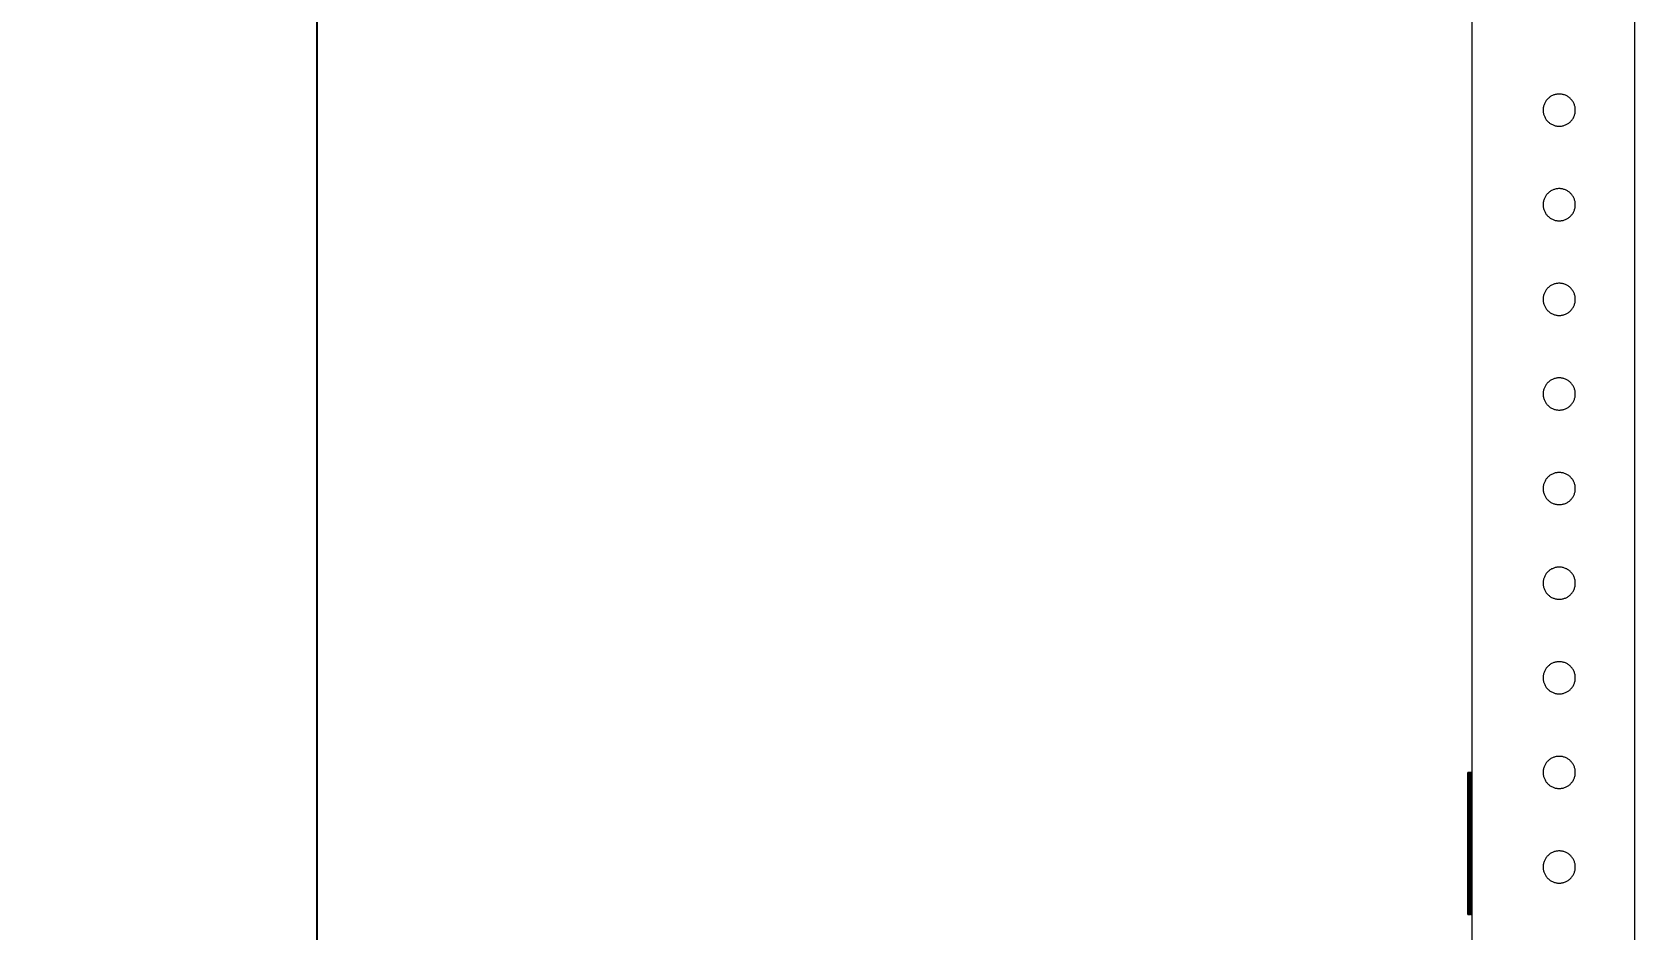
# Model space of a CAD drawing. Header units: millimetres. Extents: x -999 to 4635, y -962 to 3668.
# Drawn here: x -998.6 to -659.9, y 1111.7 to 1301.5 of the extents above; entities that cross this region are included whole.
import ezdxf

# ---------------------------------------------------------------- set-up
doc = ezdxf.new("R2010")
doc.units = ezdxf.units.MM
doc.layers.add('GORUNEN', color=7, linetype='Continuous', lineweight=9)
doc.layers.add('OLCU', color=4, linetype='Continuous', lineweight=9)
doc.styles.add('PI3D', font='arial.ttf')
doc.dimstyles.new('PF_MM', dxfattribs={"dimtxt": 40, "dimasz": 32, "dimexe": 24, "dimexo": 20, "dimgap": 14, "dimtad": 1, "dimdec": 1, "dimtxsty": 'PI3D', "dimcen": 2.5, "dimclrd": 4, "dimclre": 4, "dimclrt": 3, "dimazin": 3, "dimtfac": 1, "dimtmove": 0, "dimatfit": 3})

msp = doc.modelspace()

# ---------------------------------------------------------------- linework, layer by layer
at = {"layer": 'GORUNEN'}
for points in [[(-694.36, 2515), (-694.36, 330)], [(-659.86, 35), (-659.86, 2515)], [(-675.86, 1288.4), (-676.02, 1288.4), (-676.19, 1288.38), (-676.35, 1288.36), (-676.52, 1288.33), (-676.68, 1288.3), (-676.84, 1288.25), (-677, 1288.2), (-677.16, 1288.14), (-677.31, 1288.07), (-677.46, 1288), (-677.6, 1287.92), (-677.75, 1287.83), (-677.88, 1287.73), (-678.01, 1287.63), (-678.14, 1287.52), (-678.26, 1287.4), (-678.38, 1287.28), (-678.48, 1287.16), (-678.59, 1287.03), (-678.68, 1286.89), (-678.77, 1286.75), (-678.85, 1286.6), (-678.93, 1286.45), (-679, 1286.3), (-679.06, 1286.15), (-679.11, 1285.99), (-679.15, 1285.83), (-679.19, 1285.66), (-679.22, 1285.5), (-679.24, 1285.33), (-679.25, 1285.17), (-679.26, 1285)], [(-672.46, 1285), (-672.46, 1285.17), (-672.47, 1285.33), (-672.49, 1285.5), (-672.52, 1285.66), (-672.56, 1285.83), (-672.6, 1285.99), (-672.65, 1286.15), (-672.71, 1286.3), (-672.78, 1286.45), (-672.86, 1286.6), (-672.94, 1286.75), (-673.03, 1286.89), (-673.13, 1287.03), (-673.23, 1287.16), (-673.34, 1287.28), (-673.45, 1287.4), (-673.57, 1287.52), (-673.7, 1287.63), (-673.83, 1287.73), (-673.97, 1287.83), (-674.11, 1287.92), (-674.25, 1288), (-674.4, 1288.07), (-674.55, 1288.14), (-674.71, 1288.2), (-674.87, 1288.25), (-675.03, 1288.3), (-675.19, 1288.33), (-675.36, 1288.36), (-675.52, 1288.38), (-675.69, 1288.4), (-675.86, 1288.4)], [(-679.26, 1285), (-679.25, 1284.83), (-679.24, 1284.67), (-679.22, 1284.5), (-679.19, 1284.34), (-679.15, 1284.17), (-679.11, 1284.01), (-679.06, 1283.85), (-679, 1283.7), (-678.93, 1283.55), (-678.85, 1283.4), (-678.77, 1283.25), (-678.68, 1283.11), (-678.59, 1282.97), (-678.48, 1282.84), (-678.38, 1282.72), (-678.26, 1282.6), (-678.14, 1282.48), (-678.01, 1282.37), (-677.88, 1282.27), (-677.75, 1282.17), (-677.6, 1282.08), (-677.46, 1282), (-677.31, 1281.93), (-677.16, 1281.86), (-677, 1281.8), (-676.84, 1281.75), (-676.68, 1281.7), (-676.52, 1281.67), (-676.35, 1281.64), (-676.19, 1281.62), (-676.02, 1281.6), (-675.86, 1281.6)], [(-675.86, 1281.6), (-675.69, 1281.6), (-675.52, 1281.62), (-675.36, 1281.64), (-675.19, 1281.67), (-675.03, 1281.7), (-674.87, 1281.75), (-674.71, 1281.8), (-674.55, 1281.86), (-674.4, 1281.93), (-674.25, 1282), (-674.11, 1282.08), (-673.97, 1282.17), (-673.83, 1282.27), (-673.7, 1282.37), (-673.57, 1282.48), (-673.45, 1282.6), (-673.34, 1282.72), (-673.23, 1282.84), (-673.13, 1282.97), (-673.03, 1283.11), (-672.94, 1283.25), (-672.86, 1283.4), (-672.78, 1283.55), (-672.71, 1283.7), (-672.65, 1283.85), (-672.6, 1284.01), (-672.56, 1284.17), (-672.52, 1284.34), (-672.49, 1284.5), (-672.47, 1284.67), (-672.46, 1284.83), (-672.46, 1285)], [(-675.86, 1268.4), (-676.02, 1268.4), (-676.19, 1268.38), (-676.35, 1268.36), (-676.52, 1268.33), (-676.68, 1268.3), (-676.84, 1268.25), (-677, 1268.2), (-677.16, 1268.14), (-677.31, 1268.07), (-677.46, 1268), (-677.6, 1267.92), (-677.75, 1267.83), (-677.88, 1267.73), (-678.01, 1267.63), (-678.14, 1267.52), (-678.26, 1267.4), (-678.38, 1267.28), (-678.48, 1267.16), (-678.59, 1267.03), (-678.68, 1266.89), (-678.77, 1266.75), (-678.85, 1266.6), (-678.93, 1266.45), (-679, 1266.3), (-679.06, 1266.15), (-679.11, 1265.99), (-679.15, 1265.83), (-679.19, 1265.66), (-679.22, 1265.5), (-679.24, 1265.33), (-679.25, 1265.17), (-679.26, 1265)], [(-672.46, 1265), (-672.46, 1265.17), (-672.47, 1265.33), (-672.49, 1265.5), (-672.52, 1265.66), (-672.56, 1265.83), (-672.6, 1265.99), (-672.65, 1266.15), (-672.71, 1266.3), (-672.78, 1266.45), (-672.86, 1266.6), (-672.94, 1266.75), (-673.03, 1266.89), (-673.13, 1267.03), (-673.23, 1267.16), (-673.34, 1267.28), (-673.45, 1267.4), (-673.57, 1267.52), (-673.7, 1267.63), (-673.83, 1267.73), (-673.97, 1267.83), (-674.11, 1267.92), (-674.25, 1268), (-674.4, 1268.07), (-674.55, 1268.14), (-674.71, 1268.2), (-674.87, 1268.25), (-675.03, 1268.3), (-675.19, 1268.33), (-675.36, 1268.36), (-675.52, 1268.38), (-675.69, 1268.4), (-675.86, 1268.4)], [(-679.26, 1265), (-679.25, 1264.83), (-679.24, 1264.67), (-679.22, 1264.5), (-679.19, 1264.34), (-679.15, 1264.17), (-679.11, 1264.01), (-679.06, 1263.85), (-679, 1263.7), (-678.93, 1263.55), (-678.85, 1263.4), (-678.77, 1263.25), (-678.68, 1263.11), (-678.59, 1262.97), (-678.48, 1262.84), (-678.38, 1262.72), (-678.26, 1262.6), (-678.14, 1262.48), (-678.01, 1262.37), (-677.88, 1262.27), (-677.75, 1262.17), (-677.6, 1262.08), (-677.46, 1262), (-677.31, 1261.93), (-677.16, 1261.86), (-677, 1261.8), (-676.84, 1261.75), (-676.68, 1261.7), (-676.52, 1261.67), (-676.35, 1261.64), (-676.19, 1261.62), (-676.02, 1261.6), (-675.86, 1261.6)], [(-675.86, 1261.6), (-675.69, 1261.6), (-675.52, 1261.62), (-675.36, 1261.64), (-675.19, 1261.67), (-675.03, 1261.7), (-674.87, 1261.75), (-674.71, 1261.8), (-674.55, 1261.86), (-674.4, 1261.93), (-674.25, 1262), (-674.11, 1262.08), (-673.97, 1262.17), (-673.83, 1262.27), (-673.7, 1262.37), (-673.57, 1262.48), (-673.45, 1262.6), (-673.34, 1262.72), (-673.23, 1262.84), (-673.13, 1262.97), (-673.03, 1263.11), (-672.94, 1263.25), (-672.86, 1263.4), (-672.78, 1263.55), (-672.71, 1263.7), (-672.65, 1263.85), (-672.6, 1264.01), (-672.56, 1264.17), (-672.52, 1264.34), (-672.49, 1264.5), (-672.47, 1264.67), (-672.46, 1264.83), (-672.46, 1265)], [(-675.86, 1248.4), (-676.02, 1248.4), (-676.19, 1248.38), (-676.35, 1248.36), (-676.52, 1248.33), (-676.68, 1248.3), (-676.84, 1248.25), (-677, 1248.2), (-677.16, 1248.14), (-677.31, 1248.07), (-677.46, 1248), (-677.6, 1247.92), (-677.75, 1247.83), (-677.88, 1247.73), (-678.01, 1247.63), (-678.14, 1247.52), (-678.26, 1247.4), (-678.38, 1247.28), (-678.48, 1247.16), (-678.59, 1247.03), (-678.68, 1246.89), (-678.77, 1246.75), (-678.85, 1246.6), (-678.93, 1246.45), (-679, 1246.3), (-679.06, 1246.15), (-679.11, 1245.99), (-679.15, 1245.83), (-679.19, 1245.66), (-679.22, 1245.5), (-679.24, 1245.33), (-679.25, 1245.17), (-679.26, 1245)], [(-672.46, 1245), (-672.46, 1245.17), (-672.47, 1245.33), (-672.49, 1245.5), (-672.52, 1245.66), (-672.56, 1245.83), (-672.6, 1245.99), (-672.65, 1246.15), (-672.71, 1246.3), (-672.78, 1246.45), (-672.86, 1246.6), (-672.94, 1246.75), (-673.03, 1246.89), (-673.13, 1247.03), (-673.23, 1247.16), (-673.34, 1247.28), (-673.45, 1247.4), (-673.57, 1247.52), (-673.7, 1247.63), (-673.83, 1247.73), (-673.97, 1247.83), (-674.11, 1247.92), (-674.25, 1248), (-674.4, 1248.07), (-674.55, 1248.14), (-674.71, 1248.2), (-674.87, 1248.25), (-675.03, 1248.3), (-675.19, 1248.33), (-675.36, 1248.36), (-675.52, 1248.38), (-675.69, 1248.4), (-675.86, 1248.4)], [(-679.26, 1245), (-679.25, 1244.83), (-679.24, 1244.67), (-679.22, 1244.5), (-679.19, 1244.34), (-679.15, 1244.17), (-679.11, 1244.01), (-679.06, 1243.85), (-679, 1243.7), (-678.93, 1243.55), (-678.85, 1243.4), (-678.77, 1243.25), (-678.68, 1243.11), (-678.59, 1242.97), (-678.48, 1242.84), (-678.38, 1242.72), (-678.26, 1242.6), (-678.14, 1242.48), (-678.01, 1242.37), (-677.88, 1242.27), (-677.75, 1242.17), (-677.6, 1242.08), (-677.46, 1242), (-677.31, 1241.93), (-677.16, 1241.86), (-677, 1241.8), (-676.84, 1241.75), (-676.68, 1241.7), (-676.52, 1241.67), (-676.35, 1241.64), (-676.19, 1241.62), (-676.02, 1241.6), (-675.86, 1241.6)], [(-675.86, 1241.6), (-675.69, 1241.6), (-675.52, 1241.62), (-675.36, 1241.64), (-675.19, 1241.67), (-675.03, 1241.7), (-674.87, 1241.75), (-674.71, 1241.8), (-674.55, 1241.86), (-674.4, 1241.93), (-674.25, 1242), (-674.11, 1242.08), (-673.97, 1242.17), (-673.83, 1242.27), (-673.7, 1242.37), (-673.57, 1242.48), (-673.45, 1242.6), (-673.34, 1242.72), (-673.23, 1242.84), (-673.13, 1242.97), (-673.03, 1243.11), (-672.94, 1243.25), (-672.86, 1243.4), (-672.78, 1243.55), (-672.71, 1243.7), (-672.65, 1243.85), (-672.6, 1244.01), (-672.56, 1244.17), (-672.52, 1244.34), (-672.49, 1244.5), (-672.47, 1244.67), (-672.46, 1244.83), (-672.46, 1245)], [(-675.86, 1228.4), (-676.02, 1228.4), (-676.19, 1228.38), (-676.35, 1228.36), (-676.52, 1228.33), (-676.68, 1228.3), (-676.84, 1228.25), (-677, 1228.2), (-677.16, 1228.14), (-677.31, 1228.07), (-677.46, 1228), (-677.6, 1227.92), (-677.75, 1227.83), (-677.88, 1227.73), (-678.01, 1227.63), (-678.14, 1227.52), (-678.26, 1227.4), (-678.38, 1227.28), (-678.48, 1227.16), (-678.59, 1227.03), (-678.68, 1226.89), (-678.77, 1226.75), (-678.85, 1226.6), (-678.93, 1226.45), (-679, 1226.3), (-679.06, 1226.15), (-679.11, 1225.99), (-679.15, 1225.83), (-679.19, 1225.66), (-679.22, 1225.5), (-679.24, 1225.33), (-679.25, 1225.17), (-679.26, 1225)], [(-672.46, 1225), (-672.46, 1225.17), (-672.47, 1225.33), (-672.49, 1225.5), (-672.52, 1225.66), (-672.56, 1225.83), (-672.6, 1225.99), (-672.65, 1226.15), (-672.71, 1226.3), (-672.78, 1226.45), (-672.86, 1226.6), (-672.94, 1226.75), (-673.03, 1226.89), (-673.13, 1227.03), (-673.23, 1227.16), (-673.34, 1227.28), (-673.45, 1227.4), (-673.57, 1227.52), (-673.7, 1227.63), (-673.83, 1227.73), (-673.97, 1227.83), (-674.11, 1227.92), (-674.25, 1228), (-674.4, 1228.07), (-674.55, 1228.14), (-674.71, 1228.2), (-674.87, 1228.25), (-675.03, 1228.3), (-675.19, 1228.33), (-675.36, 1228.36), (-675.52, 1228.38), (-675.69, 1228.4), (-675.86, 1228.4)], [(-679.26, 1225), (-679.25, 1224.83), (-679.24, 1224.67), (-679.22, 1224.5), (-679.19, 1224.34), (-679.15, 1224.17), (-679.11, 1224.01), (-679.06, 1223.85), (-679, 1223.7), (-678.93, 1223.55), (-678.85, 1223.4), (-678.77, 1223.25), (-678.68, 1223.11), (-678.59, 1222.97), (-678.48, 1222.84), (-678.38, 1222.72), (-678.26, 1222.6), (-678.14, 1222.48), (-678.01, 1222.37), (-677.88, 1222.27), (-677.75, 1222.17), (-677.6, 1222.08), (-677.46, 1222), (-677.31, 1221.93), (-677.16, 1221.86), (-677, 1221.8), (-676.84, 1221.75), (-676.68, 1221.7), (-676.52, 1221.67), (-676.35, 1221.64), (-676.19, 1221.62), (-676.02, 1221.6), (-675.86, 1221.6)], [(-675.86, 1221.6), (-675.69, 1221.6), (-675.52, 1221.62), (-675.36, 1221.64), (-675.19, 1221.67), (-675.03, 1221.7), (-674.87, 1221.75), (-674.71, 1221.8), (-674.55, 1221.86), (-674.4, 1221.93), (-674.25, 1222), (-674.11, 1222.08), (-673.97, 1222.17), (-673.83, 1222.27), (-673.7, 1222.37), (-673.57, 1222.48), (-673.45, 1222.6), (-673.34, 1222.72), (-673.23, 1222.84), (-673.13, 1222.97), (-673.03, 1223.11), (-672.94, 1223.25), (-672.86, 1223.4), (-672.78, 1223.55), (-672.71, 1223.7), (-672.65, 1223.85), (-672.6, 1224.01), (-672.56, 1224.17), (-672.52, 1224.34), (-672.49, 1224.5), (-672.47, 1224.67), (-672.46, 1224.83), (-672.46, 1225)], [(-675.86, 1208.4), (-676.02, 1208.4), (-676.19, 1208.38), (-676.35, 1208.36), (-676.52, 1208.33), (-676.68, 1208.3), (-676.84, 1208.25), (-677, 1208.2), (-677.16, 1208.14), (-677.31, 1208.07), (-677.46, 1208), (-677.6, 1207.92), (-677.75, 1207.83), (-677.88, 1207.73), (-678.01, 1207.63), (-678.14, 1207.52), (-678.26, 1207.4), (-678.38, 1207.28), (-678.48, 1207.16), (-678.59, 1207.03), (-678.68, 1206.89), (-678.77, 1206.75), (-678.85, 1206.6), (-678.93, 1206.45), (-679, 1206.3), (-679.06, 1206.15), (-679.11, 1205.99), (-679.15, 1205.83), (-679.19, 1205.66), (-679.22, 1205.5), (-679.24, 1205.33), (-679.25, 1205.17), (-679.26, 1205)], [(-672.46, 1205), (-672.46, 1205.17), (-672.47, 1205.33), (-672.49, 1205.5), (-672.52, 1205.66), (-672.56, 1205.83), (-672.6, 1205.99), (-672.65, 1206.15), (-672.71, 1206.3), (-672.78, 1206.45), (-672.86, 1206.6), (-672.94, 1206.75), (-673.03, 1206.89), (-673.13, 1207.03), (-673.23, 1207.16), (-673.34, 1207.28), (-673.45, 1207.4), (-673.57, 1207.52), (-673.7, 1207.63), (-673.83, 1207.73), (-673.97, 1207.83), (-674.11, 1207.92), (-674.25, 1208), (-674.4, 1208.07), (-674.55, 1208.14), (-674.71, 1208.2), (-674.87, 1208.25), (-675.03, 1208.3), (-675.19, 1208.33), (-675.36, 1208.36), (-675.52, 1208.38), (-675.69, 1208.4), (-675.86, 1208.4)], [(-679.26, 1205), (-679.25, 1204.83), (-679.24, 1204.67), (-679.22, 1204.5), (-679.19, 1204.34), (-679.15, 1204.17), (-679.11, 1204.01), (-679.06, 1203.85), (-679, 1203.7), (-678.93, 1203.55), (-678.85, 1203.4), (-678.77, 1203.25), (-678.68, 1203.11), (-678.59, 1202.97), (-678.48, 1202.84), (-678.38, 1202.72), (-678.26, 1202.6), (-678.14, 1202.48), (-678.01, 1202.37), (-677.88, 1202.27), (-677.75, 1202.17), (-677.6, 1202.08), (-677.46, 1202), (-677.31, 1201.93), (-677.16, 1201.86), (-677, 1201.8), (-676.84, 1201.75), (-676.68, 1201.7), (-676.52, 1201.67), (-676.35, 1201.64), (-676.19, 1201.62), (-676.02, 1201.6), (-675.86, 1201.6)], [(-675.86, 1201.6), (-675.69, 1201.6), (-675.52, 1201.62), (-675.36, 1201.64), (-675.19, 1201.67), (-675.03, 1201.7), (-674.87, 1201.75), (-674.71, 1201.8), (-674.55, 1201.86), (-674.4, 1201.93), (-674.25, 1202), (-674.11, 1202.08), (-673.97, 1202.17), (-673.83, 1202.27), (-673.7, 1202.37), (-673.57, 1202.48), (-673.45, 1202.6), (-673.34, 1202.72), (-673.23, 1202.84), (-673.13, 1202.97), (-673.03, 1203.11), (-672.94, 1203.25), (-672.86, 1203.4), (-672.78, 1203.55), (-672.71, 1203.7), (-672.65, 1203.85), (-672.6, 1204.01), (-672.56, 1204.17), (-672.52, 1204.34), (-672.49, 1204.5), (-672.47, 1204.67), (-672.46, 1204.83), (-672.46, 1205)], [(-675.86, 1188.4), (-676.02, 1188.4), (-676.19, 1188.38), (-676.35, 1188.36), (-676.52, 1188.33), (-676.68, 1188.3), (-676.84, 1188.25), (-677, 1188.2), (-677.16, 1188.14), (-677.31, 1188.07), (-677.46, 1188), (-677.6, 1187.92), (-677.75, 1187.83), (-677.88, 1187.73), (-678.01, 1187.63), (-678.14, 1187.52), (-678.26, 1187.4), (-678.38, 1187.28), (-678.48, 1187.16), (-678.59, 1187.03), (-678.68, 1186.89), (-678.77, 1186.75), (-678.85, 1186.6), (-678.93, 1186.45), (-679, 1186.3), (-679.06, 1186.15), (-679.11, 1185.99), (-679.15, 1185.83), (-679.19, 1185.66), (-679.22, 1185.5), (-679.24, 1185.33), (-679.25, 1185.17), (-679.26, 1185)], [(-672.46, 1185), (-672.46, 1185.17), (-672.47, 1185.33), (-672.49, 1185.5), (-672.52, 1185.66), (-672.56, 1185.83), (-672.6, 1185.99), (-672.65, 1186.15), (-672.71, 1186.3), (-672.78, 1186.45), (-672.86, 1186.6), (-672.94, 1186.75), (-673.03, 1186.89), (-673.13, 1187.03), (-673.23, 1187.16), (-673.34, 1187.28), (-673.45, 1187.4), (-673.57, 1187.52), (-673.7, 1187.63), (-673.83, 1187.73), (-673.97, 1187.83), (-674.11, 1187.92), (-674.25, 1188), (-674.4, 1188.07), (-674.55, 1188.14), (-674.71, 1188.2), (-674.87, 1188.25), (-675.03, 1188.3), (-675.19, 1188.33), (-675.36, 1188.36), (-675.52, 1188.38), (-675.69, 1188.4), (-675.86, 1188.4)], [(-679.26, 1185), (-679.25, 1184.83), (-679.24, 1184.67), (-679.22, 1184.5), (-679.19, 1184.34), (-679.15, 1184.17), (-679.11, 1184.01), (-679.06, 1183.85), (-679, 1183.7), (-678.93, 1183.55), (-678.85, 1183.4), (-678.77, 1183.25), (-678.68, 1183.11), (-678.59, 1182.97), (-678.48, 1182.84), (-678.38, 1182.72), (-678.26, 1182.6), (-678.14, 1182.48), (-678.01, 1182.37), (-677.88, 1182.27), (-677.75, 1182.17), (-677.6, 1182.08), (-677.46, 1182), (-677.31, 1181.93), (-677.16, 1181.86), (-677, 1181.8), (-676.84, 1181.75), (-676.68, 1181.7), (-676.52, 1181.67), (-676.35, 1181.64), (-676.19, 1181.62), (-676.02, 1181.6), (-675.86, 1181.6)], [(-675.86, 1181.6), (-675.69, 1181.6), (-675.52, 1181.62), (-675.36, 1181.64), (-675.19, 1181.67), (-675.03, 1181.7), (-674.87, 1181.75), (-674.71, 1181.8), (-674.55, 1181.86), (-674.4, 1181.93), (-674.25, 1182), (-674.11, 1182.08), (-673.97, 1182.17), (-673.83, 1182.27), (-673.7, 1182.37), (-673.57, 1182.48), (-673.45, 1182.6), (-673.34, 1182.72), (-673.23, 1182.84), (-673.13, 1182.97), (-673.03, 1183.11), (-672.94, 1183.25), (-672.86, 1183.4), (-672.78, 1183.55), (-672.71, 1183.7), (-672.65, 1183.85), (-672.6, 1184.01), (-672.56, 1184.17), (-672.52, 1184.34), (-672.49, 1184.5), (-672.47, 1184.67), (-672.46, 1184.83), (-672.46, 1185)], [(-675.86, 1168.4), (-676.02, 1168.4), (-676.19, 1168.38), (-676.35, 1168.36), (-676.52, 1168.33), (-676.68, 1168.3), (-676.84, 1168.25), (-677, 1168.2), (-677.16, 1168.14), (-677.31, 1168.07), (-677.46, 1168), (-677.6, 1167.92), (-677.75, 1167.83), (-677.88, 1167.73), (-678.01, 1167.63), (-678.14, 1167.52), (-678.26, 1167.4), (-678.38, 1167.28), (-678.48, 1167.16), (-678.59, 1167.03), (-678.68, 1166.89), (-678.77, 1166.75), (-678.85, 1166.6), (-678.93, 1166.45), (-679, 1166.3), (-679.06, 1166.15), (-679.11, 1165.99), (-679.15, 1165.83), (-679.19, 1165.66), (-679.22, 1165.5), (-679.24, 1165.33), (-679.25, 1165.17), (-679.26, 1165)], [(-672.46, 1165), (-672.46, 1165.17), (-672.47, 1165.33), (-672.49, 1165.5), (-672.52, 1165.66), (-672.56, 1165.83), (-672.6, 1165.99), (-672.65, 1166.15), (-672.71, 1166.3), (-672.78, 1166.45), (-672.86, 1166.6), (-672.94, 1166.75), (-673.03, 1166.89), (-673.13, 1167.03), (-673.23, 1167.16), (-673.34, 1167.28), (-673.45, 1167.4), (-673.57, 1167.52), (-673.7, 1167.63), (-673.83, 1167.73), (-673.97, 1167.83), (-674.11, 1167.92), (-674.25, 1168), (-674.4, 1168.07), (-674.55, 1168.14), (-674.71, 1168.2), (-674.87, 1168.25), (-675.03, 1168.3), (-675.19, 1168.33), (-675.36, 1168.36), (-675.52, 1168.38), (-675.69, 1168.4), (-675.86, 1168.4)], [(-679.26, 1165), (-679.25, 1164.83), (-679.24, 1164.67), (-679.22, 1164.5), (-679.19, 1164.34), (-679.15, 1164.17), (-679.11, 1164.01), (-679.06, 1163.85), (-679, 1163.7), (-678.93, 1163.55), (-678.85, 1163.4), (-678.77, 1163.25), (-678.68, 1163.11), (-678.59, 1162.97), (-678.48, 1162.84), (-678.38, 1162.72), (-678.26, 1162.6), (-678.14, 1162.48), (-678.01, 1162.37), (-677.88, 1162.27), (-677.75, 1162.17), (-677.6, 1162.08), (-677.46, 1162), (-677.31, 1161.93), (-677.16, 1161.86), (-677, 1161.8), (-676.84, 1161.75), (-676.68, 1161.7), (-676.52, 1161.67), (-676.35, 1161.64), (-676.19, 1161.62), (-676.02, 1161.6), (-675.86, 1161.6)], [(-675.86, 1161.6), (-675.69, 1161.6), (-675.52, 1161.62), (-675.36, 1161.64), (-675.19, 1161.67), (-675.03, 1161.7), (-674.87, 1161.75), (-674.71, 1161.8), (-674.55, 1161.86), (-674.4, 1161.93), (-674.25, 1162), (-674.11, 1162.08), (-673.97, 1162.17), (-673.83, 1162.27), (-673.7, 1162.37), (-673.57, 1162.48), (-673.45, 1162.6), (-673.34, 1162.72), (-673.23, 1162.84), (-673.13, 1162.97), (-673.03, 1163.11), (-672.94, 1163.25), (-672.86, 1163.4), (-672.78, 1163.55), (-672.71, 1163.7), (-672.65, 1163.85), (-672.6, 1164.01), (-672.56, 1164.17), (-672.52, 1164.34), (-672.49, 1164.5), (-672.47, 1164.67), (-672.46, 1164.83), (-672.46, 1165)], [(-675.86, 1148.4), (-676.02, 1148.4), (-676.19, 1148.38), (-676.35, 1148.36), (-676.52, 1148.33), (-676.68, 1148.3), (-676.84, 1148.25), (-677, 1148.2), (-677.16, 1148.14), (-677.31, 1148.07), (-677.46, 1148), (-677.6, 1147.92), (-677.75, 1147.83), (-677.88, 1147.73), (-678.01, 1147.63), (-678.14, 1147.52), (-678.26, 1147.4), (-678.38, 1147.28), (-678.48, 1147.16), (-678.59, 1147.03), (-678.68, 1146.89), (-678.77, 1146.75), (-678.85, 1146.6), (-678.93, 1146.45), (-679, 1146.3), (-679.06, 1146.15), (-679.11, 1145.99), (-679.15, 1145.83), (-679.19, 1145.66), (-679.22, 1145.5), (-679.24, 1145.33), (-679.25, 1145.17), (-679.26, 1145)], [(-672.46, 1145), (-672.46, 1145.17), (-672.47, 1145.33), (-672.49, 1145.5), (-672.52, 1145.66), (-672.56, 1145.83), (-672.6, 1145.99), (-672.65, 1146.15), (-672.71, 1146.3), (-672.78, 1146.45), (-672.86, 1146.6), (-672.94, 1146.75), (-673.03, 1146.89), (-673.13, 1147.03), (-673.23, 1147.16), (-673.34, 1147.28), (-673.45, 1147.4), (-673.57, 1147.52), (-673.7, 1147.63), (-673.83, 1147.73), (-673.97, 1147.83), (-674.11, 1147.92), (-674.25, 1148), (-674.4, 1148.07), (-674.55, 1148.14), (-674.71, 1148.2), (-674.87, 1148.25), (-675.03, 1148.3), (-675.19, 1148.33), (-675.36, 1148.36), (-675.52, 1148.38), (-675.69, 1148.4), (-675.86, 1148.4)], [(-695.15, 1115), (-695.15, 1145)], [(-695.06, 1145), (-695.15, 1145)], [(-695.15, 1115), (-695.15, 1145)], [(-694.97, 1145), (-695.06, 1145)], [(-695.06, 1115), (-695.06, 1145)], [(-694.69, 1145), (-694.97, 1145)], [(-694.97, 1115), (-694.97, 1145)], [(-694.53, 1145), (-694.69, 1145)], [(-694.69, 1115), (-694.69, 1145)], [(-694.36, 1145), (-694.53, 1145)], [(-694.53, 1115), (-694.53, 1145)], [(-679.26, 1145), (-679.25, 1144.83), (-679.24, 1144.67), (-679.22, 1144.5), (-679.19, 1144.34), (-679.15, 1144.17), (-679.11, 1144.01), (-679.06, 1143.85), (-679, 1143.7), (-678.93, 1143.55), (-678.85, 1143.4), (-678.77, 1143.25), (-678.68, 1143.11), (-678.59, 1142.97), (-678.48, 1142.84), (-678.38, 1142.72), (-678.26, 1142.6), (-678.14, 1142.48), (-678.01, 1142.37), (-677.88, 1142.27), (-677.75, 1142.17), (-677.6, 1142.08), (-677.46, 1142), (-677.31, 1141.93), (-677.16, 1141.86), (-677, 1141.8), (-676.84, 1141.75), (-676.68, 1141.7), (-676.52, 1141.67), (-676.35, 1141.64), (-676.19, 1141.62), (-676.02, 1141.6), (-675.86, 1141.6)], [(-675.86, 1141.6), (-675.69, 1141.6), (-675.52, 1141.62), (-675.36, 1141.64), (-675.19, 1141.67), (-675.03, 1141.7), (-674.87, 1141.75), (-674.71, 1141.8), (-674.55, 1141.86), (-674.4, 1141.93), (-674.25, 1142), (-674.11, 1142.08), (-673.97, 1142.17), (-673.83, 1142.27), (-673.7, 1142.37), (-673.57, 1142.48), (-673.45, 1142.6), (-673.34, 1142.72), (-673.23, 1142.84), (-673.13, 1142.97), (-673.03, 1143.11), (-672.94, 1143.25), (-672.86, 1143.4), (-672.78, 1143.55), (-672.71, 1143.7), (-672.65, 1143.85), (-672.6, 1144.01), (-672.56, 1144.17), (-672.52, 1144.34), (-672.49, 1144.5), (-672.47, 1144.67), (-672.46, 1144.83), (-672.46, 1145)], [(-675.86, 1128.4), (-676.02, 1128.4), (-676.19, 1128.38), (-676.35, 1128.36), (-676.52, 1128.33), (-676.68, 1128.3), (-676.84, 1128.25), (-677, 1128.2), (-677.16, 1128.14), (-677.31, 1128.07), (-677.46, 1128), (-677.6, 1127.92), (-677.75, 1127.83), (-677.88, 1127.73), (-678.01, 1127.63), (-678.14, 1127.52), (-678.26, 1127.4), (-678.38, 1127.28), (-678.48, 1127.16), (-678.59, 1127.03), (-678.68, 1126.89), (-678.77, 1126.75), (-678.85, 1126.6), (-678.93, 1126.45), (-679, 1126.3), (-679.06, 1126.15), (-679.11, 1125.99), (-679.15, 1125.83), (-679.19, 1125.66), (-679.22, 1125.5), (-679.24, 1125.33), (-679.25, 1125.17), (-679.26, 1125)], [(-672.46, 1125), (-672.46, 1125.17), (-672.47, 1125.33), (-672.49, 1125.5), (-672.52, 1125.66), (-672.56, 1125.83), (-672.6, 1125.99), (-672.65, 1126.15), (-672.71, 1126.3), (-672.78, 1126.45), (-672.86, 1126.6), (-672.94, 1126.75), (-673.03, 1126.89), (-673.13, 1127.03), (-673.23, 1127.16), (-673.34, 1127.28), (-673.45, 1127.4), (-673.57, 1127.52), (-673.7, 1127.63), (-673.83, 1127.73), (-673.97, 1127.83), (-674.11, 1127.92), (-674.25, 1128), (-674.4, 1128.07), (-674.55, 1128.14), (-674.71, 1128.2), (-674.87, 1128.25), (-675.03, 1128.3), (-675.19, 1128.33), (-675.36, 1128.36), (-675.52, 1128.38), (-675.69, 1128.4), (-675.86, 1128.4)], [(-679.26, 1125), (-679.25, 1124.83), (-679.24, 1124.67), (-679.22, 1124.5), (-679.19, 1124.34), (-679.15, 1124.17), (-679.11, 1124.01), (-679.06, 1123.85), (-679, 1123.7), (-678.93, 1123.55), (-678.85, 1123.4), (-678.77, 1123.25), (-678.68, 1123.11), (-678.59, 1122.97), (-678.48, 1122.84), (-678.38, 1122.72), (-678.26, 1122.6), (-678.14, 1122.48), (-678.01, 1122.37), (-677.88, 1122.27), (-677.75, 1122.17), (-677.6, 1122.08), (-677.46, 1122), (-677.31, 1121.93), (-677.16, 1121.86), (-677, 1121.8), (-676.84, 1121.75), (-676.68, 1121.7), (-676.52, 1121.67), (-676.35, 1121.64), (-676.19, 1121.62), (-676.02, 1121.6), (-675.86, 1121.6)], [(-675.86, 1121.6), (-675.69, 1121.6), (-675.52, 1121.62), (-675.36, 1121.64), (-675.19, 1121.67), (-675.03, 1121.7), (-674.87, 1121.75), (-674.71, 1121.8), (-674.55, 1121.86), (-674.4, 1121.93), (-674.25, 1122), (-674.11, 1122.08), (-673.97, 1122.17), (-673.83, 1122.27), (-673.7, 1122.37), (-673.57, 1122.48), (-673.45, 1122.6), (-673.34, 1122.72), (-673.23, 1122.84), (-673.13, 1122.97), (-673.03, 1123.11), (-672.94, 1123.25), (-672.86, 1123.4), (-672.78, 1123.55), (-672.71, 1123.7), (-672.65, 1123.85), (-672.6, 1124.01), (-672.56, 1124.17), (-672.52, 1124.34), (-672.49, 1124.5), (-672.47, 1124.67), (-672.46, 1124.83), (-672.46, 1125)], [(-695.15, 1115), (-695.06, 1115)], [(-694.97, 1115), (-695.06, 1115)], [(-694.97, 1115), (-694.69, 1115)], [(-694.53, 1115), (-694.69, 1115)], [(-694.53, 1115), (-694.36, 1115)]]:
    msp.add_lwpolyline(points, dxfattribs=at)

# ---------------------------------------------------------------- dimensions: what is measured, and where the dimension line sits
at = {"layer": 'OLCU'}
msp.add_linear_dim(base=(-938.34, 0), p1=(-778.34, 0), p2=(-778.34, 3067.12), angle=90, dimstyle='PF_MM', dxfattribs=at).render()

doc.saveas('drawing.dxf')
